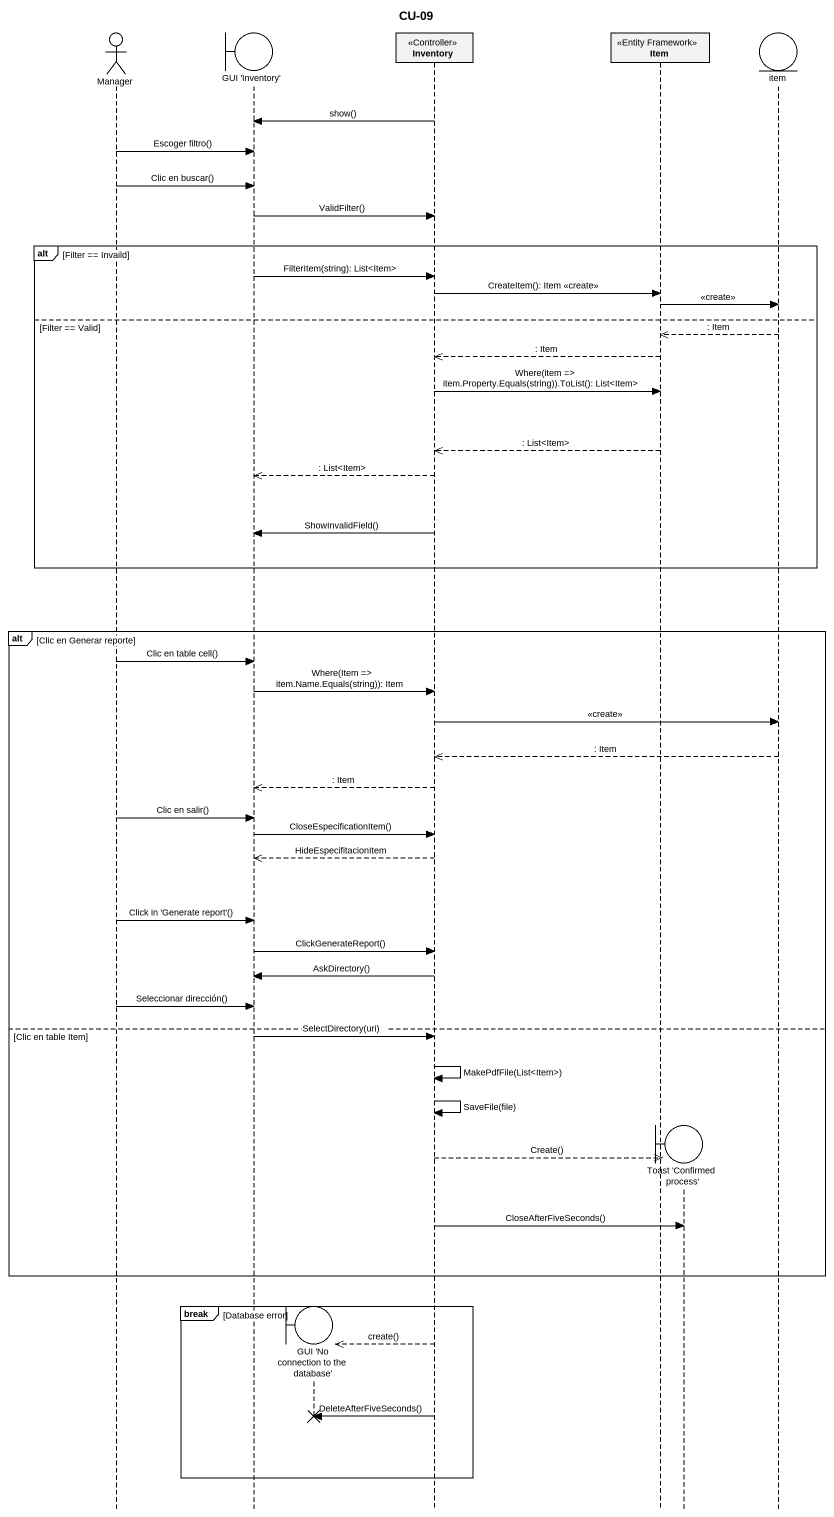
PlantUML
@startuml
title CU-09
hide footbox
actor Manager
boundary "GUI 'Inventory'" as GUI_Inventory
boundary "GUI 'No connection to the database'" as GUI_No_connection_to_the
participant Inventory <<Controller>>
participant Item <<Entity Framework>>
boundary "Toast 'Confirmed process'" as Toast_Confirmed_process
entity item

Inventory -> GUI_Inventory : show()
Manager -> GUI_Inventory : Escoger filtro()
Manager -> GUI_Inventory : Clic en buscar()
GUI_Inventory -> Inventory : ValidFilter()
alt Filter == Invaild
  GUI_Inventory -> Inventory : FilterItem(string): List<Item>
  Inventory -> Item : CreateItem(): Item <<create>>
  Item -> item : <<create>>
else Filter == Valid
  item -->> Item : : Item
  Item -->> Inventory : : Item
  Inventory -> Item : Where(item => item.Property.Equals(string)).ToList(): List<Item>
  Item -->> Inventory : : List<Item>
  Inventory -->> GUI_Inventory : : List<Item>
  Inventory -> GUI_Inventory : ShowInvalidField()
end
alt Clic en Generar reporte
  Manager -> GUI_Inventory : Clic en table cell()
  GUI_Inventory -> Inventory : Where(Item => item.Name.Equals(string)): Item
  Inventory -> item : <<create>>
  item -->> Inventory : : Item
  Inventory -->> GUI_Inventory : : Item
  Manager -> GUI_Inventory : Clic en salir()
  GUI_Inventory -> Inventory : CloseEspecificationItem()
  Inventory -->> GUI_Inventory : HideEspecifitacionItem
  Manager -> GUI_Inventory : Click in 'Generate report'()
  GUI_Inventory -> Inventory : ClickGenerateReport()
  Inventory -> GUI_Inventory : AskDirectory()
  Manager -> GUI_Inventory : Seleccionar dirección()
else Clic en table Item
  GUI_Inventory -> Inventory : SelectDirectory(uri)
  Inventory -> Inventory : MakePdfFile(List<Item>)
  Inventory -> Inventory : SaveFile(file)
  Inventory -->> Toast_Confirmed_process ** : Create()
  Inventory -> Toast_Confirmed_process : CloseAfterFiveSeconds()
end
break Database error
  Inventory -->> GUI_No_connection_to_the ** : create()
  Inventory -> GUI_No_connection_to_the !! : DeleteAfterFiveSeconds()
end
@enduml
